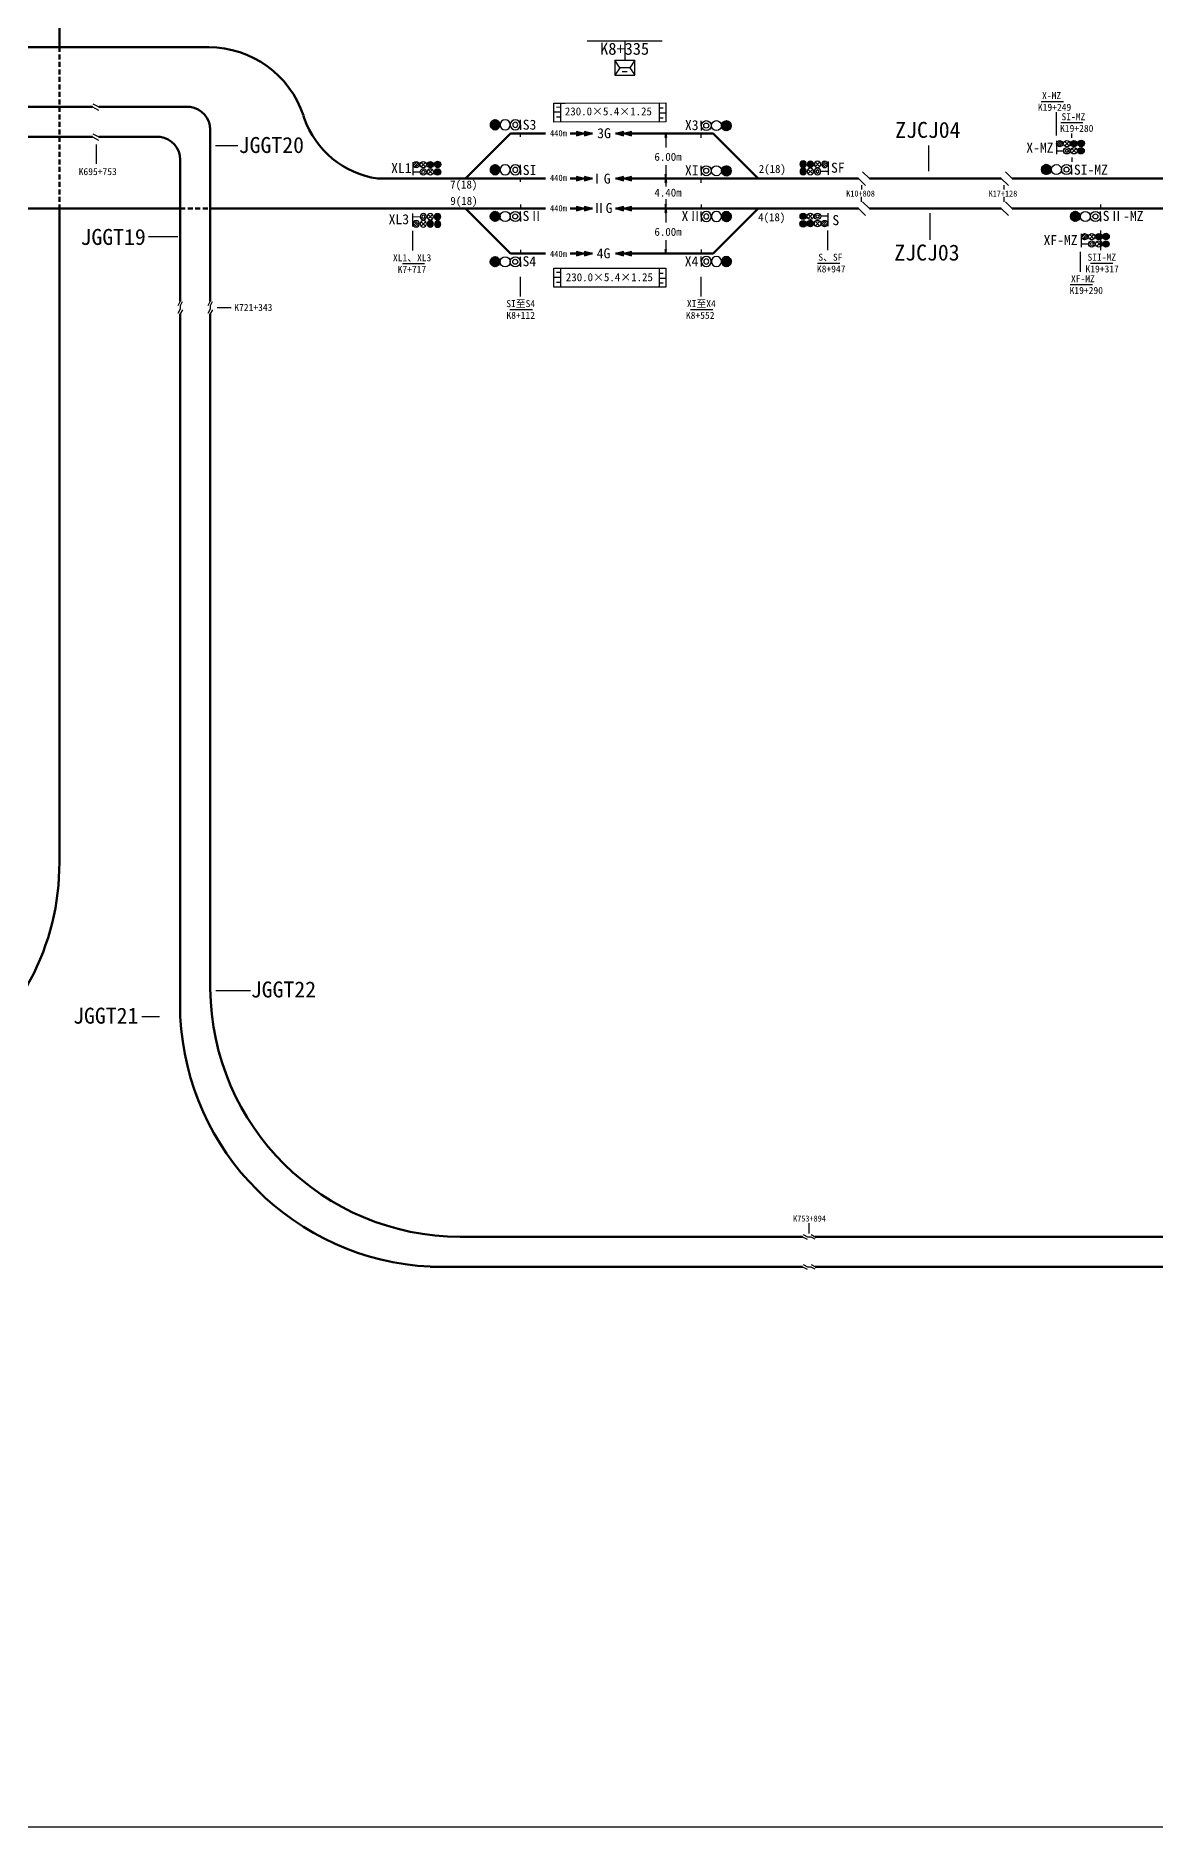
# Model space of a CAD drawing. Header units: millimetres. Extents: x -17381 to -15684, y 1883 to 2345.
# Drawn here: x -16673.7 to -16561.8, y 1883.2 to 2062.3 of the extents above; entities that cross this region are included whole.
import ezdxf
from ezdxf.enums import TextEntityAlignment as Align

# ---------------------------------------------------------------- set-up
doc = ezdxf.new("R2010")
doc.units = ezdxf.units.MM
doc.linetypes.add('DASHED', pattern=[0.75, 0.5, -0.25])
for name, color, linetype in [('1', 1, 'Continuous'), ('D0', 7, 'Continuous'), ('供电臂', 7, 'Continuous'), ('信号机', 7, 'Continuous'), ('信号机名称', 7, 'Continuous'), ('公里标', 7, 'Continuous'), ('应答器', 7, 'Continuous'), ('标注', 7, 'Continuous'), ('站台', 7, 'Continuous'), ('车流方向', 7, 'Continuous'), ('道岔号', 7, 'Continuous')]:
    doc.layers.add(name, color=color, linetype=linetype)
doc.styles.get("Standard").update_dxf_attribs({"font": ''})
doc.styles.add('宋体', font='')
doc.styles.get('Standard').set_extended_font_data('SimSun')
doc.styles.get('宋体').set_extended_font_data('SimSun')

# ---------------------------------------------------------------- blocks, each defined once
blk = doc.blocks.new('BD')
at = {"layer": '1', "color": 7}
for radius in [1.5, 0.75]:
    blk.add_circle((0, 0), radius, dxfattribs=at)
blk = doc.blocks.new('*X90')
at = {"color": 0}
for p, q in [((-1.5, 0.06), (0.7, 1.33)), ((-1.5, -0.06), (0.8, 1.27)), ((-1.49, 0.18), (0.59, 1.38)), ((-1.49, -0.17), (0.89, 1.21)), ((-1.47, 0.31), (0.47, 1.43)), ((-1.47, -0.27), (0.97, 1.14)), ((-1.45, -0.38), (1.05, 1.07)), ((-1.43, 0.44), (0.33, 1.46)), ((-1.42, -0.48), (1.12, 0.99)), ((-1.39, -0.57), (1.19, 0.92)), ((-1.38, 0.59), (0.18, 1.49)), ((-1.35, -0.66), (1.25, 0.83)), ((-1.3, 0.75), (0, 1.5)), ((-1.3, -0.75), (1.3, 0.75)), ((-1.25, -0.83), (1.35, 0.66)), ((-1.19, -0.92), (1.39, 0.57)), ((-1.17, 0.94), (-0.23, 1.48)), ((-1.12, -0.99), (1.42, 0.48)), ((-1.05, -1.07), (1.45, 0.38)), ((-0.97, -1.14), (1.47, 0.27)), ((-0.89, -1.21), (1.49, 0.17)), ((-0.8, -1.27), (1.5, 0.06)), ((-0.7, -1.33), (1.5, -0.06)), ((-0.59, -1.38), (1.49, -0.18)), ((-0.47, -1.43), (1.47, -0.31)), ((-0.33, -1.46), (1.43, -0.44)), ((-0.18, -1.49), (1.38, -0.59)), ((0, -1.5), (1.3, -0.75)), ((0.23, -1.48), (1.17, -0.94))]:
    blk.add_line(p, q, dxfattribs=at)
blk = doc.blocks.new('KZ_C')
at = {"layer": '1', "color": 7}
for p, q in [((0, -0.84), (0, 0.84)), ((0.02, 3.97), (0.02, 5.92)), ((0.02, 3.97), (0.02, 2.02)), ((0.02, 3.97), (0.02, 2.02))]:
    blk.add_line(p, q, dxfattribs=at)
at = {"layer": '1', "color": 3}
blk.add_circle((6.09, 3.97), 2, dxfattribs=at)
at = {"layer": '1', "color": 1}
blk.add_circle((10.09, 3.97), 1.95, dxfattribs=at)
at = {"layer": '1', "color": 7, "xscale": 1.33333333333303, "yscale": 1.33333333333303, "zscale": 1.33333333333303, "rotation": 180}
blk.add_blockref('BD', (2.06, 3.97), dxfattribs=at)
at = {"layer": '1', "xscale": 1.333300000000236, "yscale": 1.333300000000236, "zscale": 1.333300000000236}
blk.add_blockref('*X90', (10.12, 3.97), dxfattribs=at)

msp = doc.modelspace()

# ---------------------------------------------------------------- hatches: boundary and pattern name
for points in [[(-16619.63, 2052.26), (-16618.83, 2052.48), (-16619.63, 2052.7)], [(-16618.83, 2052.26), (-16618.02, 2052.48), (-16618.83, 2052.7)], [(-16614.91, 2052.7), (-16615.72, 2052.48), (-16614.91, 2052.26)], [(-16614.11, 2052.7), (-16614.91, 2052.48), (-16614.11, 2052.26)], [(-16619.63, 2047.76), (-16618.83, 2047.98), (-16619.63, 2048.2)], [(-16618.83, 2047.76), (-16618.02, 2047.98), (-16618.83, 2048.2)], [(-16614.91, 2048.2), (-16615.72, 2047.98), (-16614.91, 2047.76)], [(-16614.11, 2048.2), (-16614.91, 2047.98), (-16614.11, 2047.76)], [(-16619.63, 2044.76), (-16618.83, 2044.98), (-16619.63, 2045.2)], [(-16618.83, 2044.76), (-16618.02, 2044.98), (-16618.83, 2045.2)], [(-16614.91, 2045.2), (-16615.72, 2044.98), (-16614.91, 2044.76)], [(-16614.11, 2045.2), (-16614.91, 2044.98), (-16614.11, 2044.76)], [(-16619.63, 2040.26), (-16618.83, 2040.48), (-16619.63, 2040.7)], [(-16618.83, 2040.26), (-16618.02, 2040.48), (-16618.83, 2040.7)], [(-16614.91, 2040.7), (-16615.72, 2040.48), (-16614.91, 2040.26)], [(-16614.11, 2040.7), (-16614.91, 2040.48), (-16614.11, 2040.26)]]:
    msp.add_hatch(color=7).paths.add_polyline_path(points)
at = {"lineweight": -3}
for points in [[(-16610.69, 2052.48), (-16610.77, 2052.08), (-16610.62, 2052.08)], [(-16610.69, 2047.98), (-16610.77, 2048.38), (-16610.62, 2048.38)], [(-16610.69, 2047.98), (-16610.77, 2047.58), (-16610.62, 2047.58)], [(-16610.69, 2044.98), (-16610.77, 2045.38), (-16610.62, 2045.38)], [(-16610.69, 2044.98), (-16610.77, 2044.58), (-16610.62, 2044.58)], [(-16610.69, 2040.48), (-16610.77, 2040.88), (-16610.62, 2040.88)]]:
    msp.add_hatch(color=0, dxfattribs=at).paths.add_polyline_path(points)
h = msp.add_hatch(color=1)
edge = h.paths.add_edge_path()
edge.add_ellipse((-16569.16, 2050.76), major_axis=(0, 0.318), ratio=0.993045, start_angle=0, end_angle=360)
h = msp.add_hatch(color=3)
edge = h.paths.add_edge_path()
edge.add_ellipse((-16569.15, 2051.5), major_axis=(0, 0.318), ratio=0.993045, start_angle=0, end_angle=360)
h = msp.add_hatch(color=1)
edge = h.paths.add_edge_path()
edge.add_ellipse((-16633.52, 2048.65), major_axis=(0, 0.318), ratio=0.993045, start_angle=0, end_angle=360)
h = msp.add_hatch(color=3)
edge = h.paths.add_edge_path()
edge.add_ellipse((-16633.51, 2049.4), major_axis=(0, 0.318), ratio=0.993045, start_angle=0, end_angle=360)
h = msp.add_hatch(color=3)
edge = h.paths.add_edge_path()
edge.add_ellipse((-16596.96, 2049.43), major_axis=(0, 0.318), ratio=0.993045, start_angle=0, end_angle=360, ccw=False)
h = msp.add_hatch(color=1)
edge = h.paths.add_edge_path()
edge.add_ellipse((-16596.95, 2048.69), major_axis=(0, 0.318), ratio=0.993045, start_angle=0, end_angle=360, ccw=False)
h = msp.add_hatch(color=1)
edge = h.paths.add_edge_path()
edge.add_ellipse((-16633.52, 2044.17), major_axis=(0, -0.318), ratio=0.993045, start_angle=0, end_angle=360, ccw=False)
h = msp.add_hatch(color=3)
edge = h.paths.add_edge_path()
edge.add_ellipse((-16633.51, 2043.43), major_axis=(0, -0.318), ratio=0.993045, start_angle=0, end_angle=360, ccw=False)
h = msp.add_hatch(color=3)
edge = h.paths.add_edge_path()
edge.add_ellipse((-16596.96, 2043.46), major_axis=(0, -0.318), ratio=0.993045, start_angle=0, end_angle=360)
h = msp.add_hatch(color=1)
edge = h.paths.add_edge_path()
edge.add_ellipse((-16596.95, 2044.21), major_axis=(0, -0.318), ratio=0.993045, start_angle=0, end_angle=360)
h = msp.add_hatch(color=1)
edge = h.paths.add_edge_path()
edge.add_ellipse((-16566.67, 2041.45), major_axis=(0, 0.318), ratio=0.993045, start_angle=0, end_angle=360)
h = msp.add_hatch(color=3)
edge = h.paths.add_edge_path()
edge.add_ellipse((-16566.66, 2042.2), major_axis=(0, 0.318), ratio=0.993045, start_angle=0, end_angle=360)
at = {"layer": '信号机'}
h = msp.add_hatch(color=2, dxfattribs=at)
edge = h.paths.add_edge_path()
edge.add_ellipse((-16569.88, 2051.47), major_axis=(0, -0.318), ratio=0.993045, start_angle=0, end_angle=360)
h = msp.add_hatch(color=10, dxfattribs=at)
edge = h.paths.add_edge_path()
edge.add_ellipse((-16569.16, 2050.76), major_axis=(0, 0.318), ratio=0.993045, start_angle=0, end_angle=360)
h = msp.add_hatch(color=2, dxfattribs=at)
edge = h.paths.add_edge_path()
edge.add_ellipse((-16634.24, 2049.37), major_axis=(0, -0.318), ratio=0.993045, start_angle=0, end_angle=360)
h = msp.add_hatch(color=10, dxfattribs=at)
edge = h.paths.add_edge_path()
edge.add_ellipse((-16633.52, 2048.65), major_axis=(0, 0.318), ratio=0.993045, start_angle=0, end_angle=360)
h = msp.add_hatch(color=10, dxfattribs=at)
edge = h.paths.add_edge_path()
edge.add_ellipse((-16596.95, 2048.69), major_axis=(0, 0.318), ratio=0.993045, start_angle=0, end_angle=360, ccw=False)
h = msp.add_hatch(color=2, dxfattribs=at)
edge = h.paths.add_edge_path()
edge.add_ellipse((-16596.23, 2049.4), major_axis=(0, -0.318), ratio=0.993045, start_angle=0, end_angle=360, ccw=False)
h = msp.add_hatch(color=2, dxfattribs=at)
edge = h.paths.add_edge_path()
edge.add_ellipse((-16634.24, 2043.46), major_axis=(0, 0.318), ratio=0.993045, start_angle=0, end_angle=360, ccw=False)
h = msp.add_hatch(color=10, dxfattribs=at)
edge = h.paths.add_edge_path()
edge.add_ellipse((-16633.52, 2044.17), major_axis=(0, -0.318), ratio=0.993045, start_angle=0, end_angle=360, ccw=False)
h = msp.add_hatch(color=10, dxfattribs=at)
edge = h.paths.add_edge_path()
edge.add_ellipse((-16596.95, 2044.21), major_axis=(0, -0.318), ratio=0.993045, start_angle=0, end_angle=360)
h = msp.add_hatch(color=2, dxfattribs=at)
edge = h.paths.add_edge_path()
edge.add_ellipse((-16596.23, 2043.49), major_axis=(0, 0.318), ratio=0.993045, start_angle=0, end_angle=360)
h = msp.add_hatch(color=2, dxfattribs=at)
edge = h.paths.add_edge_path()
edge.add_ellipse((-16567.39, 2042.17), major_axis=(0, -0.318), ratio=0.993045, start_angle=0, end_angle=360)
h = msp.add_hatch(color=10, dxfattribs=at)
edge = h.paths.add_edge_path()
edge.add_ellipse((-16566.67, 2041.45), major_axis=(0, 0.318), ratio=0.993045, start_angle=0, end_angle=360)
at = {"layer": '应答器'}
for points in [[(-16619.63, 2047.76), (-16618.83, 2047.98), (-16619.63, 2048.2)], [(-16618.83, 2047.76), (-16618.02, 2047.98), (-16618.83, 2048.2)], [(-16614.91, 2048.2), (-16615.72, 2047.98), (-16614.91, 2047.76)], [(-16614.11, 2048.2), (-16614.91, 2047.98), (-16614.11, 2047.76)], [(-16619.63, 2044.76), (-16618.83, 2044.98), (-16619.63, 2045.2)], [(-16618.83, 2044.76), (-16618.02, 2044.98), (-16618.83, 2045.2)], [(-16614.91, 2045.2), (-16615.72, 2044.98), (-16614.91, 2044.76)], [(-16614.11, 2045.2), (-16614.91, 2044.98), (-16614.11, 2044.76)], [(-16619.63, 2040.26), (-16618.83, 2040.48), (-16619.63, 2040.7)], [(-16618.83, 2040.26), (-16618.02, 2040.48), (-16618.83, 2040.7)], [(-16614.91, 2040.7), (-16615.72, 2040.48), (-16614.91, 2040.26)], [(-16614.11, 2040.7), (-16614.91, 2040.48), (-16614.11, 2040.26)]]:
    msp.add_hatch(color=7, dxfattribs=at).paths.add_polyline_path(points)
at = {"layer": '车流方向'}
for points in [[(-16619.63, 2052.26), (-16618.83, 2052.48), (-16619.63, 2052.7)], [(-16618.83, 2052.26), (-16618.02, 2052.48), (-16618.83, 2052.7)], [(-16614.91, 2052.7), (-16615.72, 2052.48), (-16614.91, 2052.26)], [(-16614.11, 2052.7), (-16614.91, 2052.48), (-16614.11, 2052.26)]]:
    msp.add_hatch(color=7, dxfattribs=at).paths.add_polyline_path(points)

# ---------------------------------------------------------------- linework, layer by layer
at = {"color": 6, "lineweight": 70}
for p, q in [((-16671.34, 2061.15), (-16671.34, 2129.57)), ((-16671.34, 2044.98), (-16671.34, 1979.38))]:
    msp.add_line(p, q, dxfattribs=at)
at = {"color": 0, "lineweight": -3}
for p, q in [((-16618.55, 2061.74), (-16611.05, 2061.74)), ((-16614.8, 2061.74), (-16614.8, 2059.82)), ((-16615.8, 2059.82), (-16615.8, 2058.32)), ((-16615.3, 2059.07), (-16615.8, 2059.82)), ((-16615.8, 2059.82), (-16613.8, 2059.82)), ((-16613.8, 2059.82), (-16614.3, 2059.07)), ((-16613.8, 2058.32), (-16613.8, 2059.82)), ((-16615.3, 2059.07), (-16615.8, 2058.32)), ((-16615.8, 2058.32), (-16613.8, 2058.32)), ((-16614.3, 2059.07), (-16615.3, 2059.07)), ((-16615.05, 2058.69), (-16614.55, 2058.69)), ((-16614.3, 2059.07), (-16613.8, 2058.32)), ((-16573.14, 2055.69), (-16570.91, 2055.69)), ((-16571.63, 2052.28), (-16571.63, 2054.61)), ((-16610.77, 2052.08), (-16610.69, 2052.48)), ((-16610.69, 2052.48), (-16610.77, 2052.08)), ((-16610.69, 2052.48), (-16610.62, 2052.08)), ((-16571.2, 2053.58), (-16568.97, 2053.58)), ((-16570.09, 2052.07), (-16570.09, 2052.5)), ((-16667.66, 2051.4), (-16667.66, 2049.46)), ((-16610.77, 2052.08), (-16610.62, 2052.08)), ((-16610.77, 2048.38), (-16610.69, 2047.98)), ((-16610.69, 2047.98), (-16610.77, 2048.38)), ((-16610.77, 2048.38), (-16610.62, 2048.38)), ((-16610.77, 2047.58), (-16610.69, 2047.98)), ((-16610.69, 2047.98), (-16610.77, 2047.58)), ((-16610.77, 2047.58), (-16610.62, 2047.58)), ((-16610.69, 2047.98), (-16610.62, 2048.38)), ((-16610.69, 2047.98), (-16610.62, 2047.58)), ((-16591.13, 2047.33), (-16591.13, 2046.88)), ((-16576.89, 2047.33), (-16576.89, 2046.88)), ((-16610.77, 2045.38), (-16610.69, 2044.98)), ((-16610.69, 2044.98), (-16610.77, 2045.38)), ((-16610.77, 2045.38), (-16610.62, 2045.38)), ((-16610.69, 2044.98), (-16610.62, 2045.38)), ((-16591.14, 2046.16), (-16591.14, 2045.65)), ((-16576.9, 2046.16), (-16576.9, 2045.65)), ((-16610.77, 2044.58), (-16610.69, 2044.98)), ((-16610.69, 2044.98), (-16610.77, 2044.58)), ((-16610.77, 2044.58), (-16610.62, 2044.58)), ((-16610.69, 2044.98), (-16610.62, 2044.58)), ((-16610.77, 2040.88), (-16610.69, 2040.48)), ((-16610.69, 2040.48), (-16610.77, 2040.88)), ((-16610.77, 2040.88), (-16610.62, 2040.88)), ((-16610.69, 2040.48), (-16610.62, 2040.88)), ((-16637.04, 2039.49), (-16634.81, 2039.49)), ((-16595.52, 2039.53), (-16593.29, 2039.53)), ((-16568.23, 2039.53), (-16565.99, 2039.53)), ((-16570.25, 2037.38), (-16568.02, 2037.38)), ((-16655.55, 2035.08), (-16654.16, 2035.08)), ((-16626.28, 2034.89), (-16624.04, 2034.89)), ((-16608.21, 2034.89), (-16605.98, 2034.89)), ((-16596.38, 1943.55), (-16596.38, 1942.53))]:
    msp.add_line(p, q, dxfattribs=at)
at = {"color": 1, "lineweight": 100}
for p, q in [((-16697.86, 2061.15), (-16656.42, 2061.12)), ((-16667.38, 2055.15), (-16658.27, 2055.15)), ((-16656.25, 2035.72), (-16656.25, 2052.86)), ((-16738.78, 2052.15), (-16668.03, 2052.15)), ((-16639.53, 2047.98), (-16622.74, 2047.98)), ((-16620.26, 2047.98), (-16618.02, 2047.98)), ((-16615.72, 2047.98), (-16591.41, 2047.98)), ((-16576.06, 2047.98), (-16560.28, 2047.98)), ((-16590.33, 2044.98), (-16577.14, 2044.98)), ((-16659.25, 2034.47), (-16659.25, 1966.97)), ((-16659.25, 1966.97), (-16659.25, 1964.2)), ((-16377.68, 1942.2), (-16595.74, 1942.2)), ((-16597.01, 1939.2), (-16634.25, 1939.2))]:
    msp.add_line(p, q, dxfattribs=at)
at = {"color": 6, "linetype": 'DASHED', "lineweight": 70}
msp.add_line((-16671.34, 2061.15), (-16671.34, 2044.98), dxfattribs=at)
at = {"color": 5, "lineweight": 100}
for p, q in [((-16738.78, 2055.15), (-16668.03, 2055.15)), ((-16667.38, 2052.15), (-16661.27, 2052.15)), ((-16659.25, 2049.86), (-16659.25, 2035.72)), ((-16590.33, 2047.98), (-16577.14, 2047.98)), ((-16659.25, 2044.98), (-16730.29, 2044.98)), ((-16652.64, 2044.98), (-16656.25, 2044.98)), ((-16652.64, 2044.98), (-16622.74, 2044.98)), ((-16620.26, 2044.98), (-16618.02, 2044.98)), ((-16615.72, 2044.98), (-16591.41, 2044.98)), ((-16576.06, 2044.98), (-16560.28, 2044.98)), ((-16656.25, 1966.98), (-16656.25, 2034.47)), ((-16631.25, 1942.2), (-16597.01, 1942.2)), ((-16377.68, 1939.2), (-16595.74, 1939.2))]:
    msp.add_line(p, q, dxfattribs=at)
at = {"color": 7, "linetype": 'Continuous'}
for p, q in [((-16668.04, 2055.15), (-16667.42, 2054.83)), ((-16667.99, 2055.47), (-16667.38, 2055.15)), ((-16667.99, 2052.47), (-16667.38, 2052.15)), ((-16668.04, 2052.15), (-16667.42, 2051.83)), ((-16591.41, 2047.98), (-16590.71, 2047.28)), ((-16591.01, 2048.66), (-16590.33, 2047.98)), ((-16577.14, 2047.98), (-16576.43, 2047.28)), ((-16576.73, 2048.66), (-16576.06, 2047.98)), ((-16591.01, 2045.66), (-16590.33, 2044.98)), ((-16576.73, 2045.66), (-16576.06, 2044.98)), ((-16591.41, 2044.98), (-16590.71, 2044.28)), ((-16577.14, 2044.98), (-16576.43, 2044.28)), ((-16659.25, 2035.72), (-16659.49, 2035.27)), ((-16659.27, 2034.92), (-16659.48, 2034.51)), ((-16659.05, 2035.65), (-16659.27, 2035.25)), ((-16659.27, 2035.25), (-16659.27, 2034.92)), ((-16659.04, 2034.86), (-16659.25, 2034.47)), ((-16656.25, 2035.72), (-16656.49, 2035.27)), ((-16656.27, 2034.92), (-16656.48, 2034.51)), ((-16656.05, 2035.65), (-16656.27, 2035.25)), ((-16656.27, 2035.25), (-16656.27, 2034.92)), ((-16656.04, 2034.86), (-16656.25, 2034.47)), ((-16597.01, 1942.2), (-16596.56, 1941.97)), ((-16596.94, 1942.41), (-16596.53, 1942.2)), ((-16596.53, 1942.2), (-16596.2, 1942.2)), ((-16596.2, 1942.2), (-16595.8, 1941.98)), ((-16596.14, 1942.42), (-16595.74, 1942.2)), ((-16597.01, 1939.2), (-16596.56, 1938.97)), ((-16596.94, 1939.41), (-16596.53, 1939.2)), ((-16596.53, 1939.2), (-16596.2, 1939.2)), ((-16596.2, 1939.2), (-16595.8, 1938.98)), ((-16596.14, 1939.42), (-16595.72, 1939.2))]:
    msp.add_line(p, q, dxfattribs=at)
at = {"color": 1, "lineweight": 50}
msp.add_line((-16646.85, 2054.01), (-16646.94, 2054.27), dxfattribs=at)
at = {"color": 1, "lineweight": -3}
for p, q in [((-16626.21, 2052.48), (-16622.74, 2052.48)), ((-16615.72, 2052.48), (-16605.96, 2052.48)), ((-16655.72, 2051.3), (-16653.49, 2051.3)), ((-16584.29, 2044.52), (-16584.29, 2041.85)), ((-16663.11, 1964.2), (-16661.33, 1964.2))]:
    msp.add_line(p, q, dxfattribs=at)
at = {"color": 1, "lineweight": 70}
for p, q in [((-16626.21, 2052.48), (-16622.74, 2052.48)), ((-16620.26, 2052.48), (-16618.02, 2052.48)), ((-16615.72, 2052.48), (-16605.96, 2052.48))]:
    msp.add_line(p, q, dxfattribs=at)
at = {"color": 5, "lineweight": -3}
for p, q in [((-16584.42, 2051.29), (-16584.42, 2048.71)), ((-16662.43, 2042.18), (-16659.49, 2042.18)), ((-16626.21, 2040.48), (-16622.74, 2040.48)), ((-16615.72, 2040.48), (-16605.96, 2040.48)), ((-16655.7, 1966.81), (-16652.23, 1966.81))]:
    msp.add_line(p, q, dxfattribs=at)
at = {"color": 5, "linetype": 'DASHED', "lineweight": 100}
msp.add_line((-16659.25, 2044.98), (-16656.25, 2044.98), dxfattribs=at)
at = {"color": 5, "lineweight": 70}
for p, q in [((-16626.21, 2040.48), (-16622.74, 2040.48)), ((-16620.26, 2040.48), (-16618.02, 2040.48)), ((-16615.72, 2040.48), (-16605.96, 2040.48))]:
    msp.add_line(p, q, dxfattribs=at)
at = {"color": 0}
msp.add_lwpolyline([(-17380.59, 2345.03), (-15683.64, 2345.03), (-15683.64, 1883.17), (-17380.59, 1883.17)], close=True, dxfattribs=at)
at = {"color": 1, "lineweight": 100}
for centre, radius, start, end in [((-16656.42, 2051.12), 10, 18.3994, 89.9489), ((-16658.58, 2052.84), 2.33, 0.3144, 82.4599), ((-16638.22, 2057.03), 9.14, 199.3054, 261.7999), ((-16632.98, 1965.48), 26.3, 182.772, 267.228)]:
    msp.add_arc(centre, radius, start, end, dxfattribs=at)
at = {"color": 5, "lineweight": 100}
for centre, radius, start, end in [((-16661.58, 2049.84), 2.33, 0.3144, 82.4599), ((-16631.25, 1967.2), 25, 180.5231, 270)]:
    msp.add_arc(centre, radius, start, end, dxfattribs=at)
at = {"color": 6, "lineweight": 70}
msp.add_arc((-16696.12, 1979.51), 24.78, 303.9172, 0.2852, dxfattribs=at)
at = {"layer": 'D0', "color": 0}
for p, q in [((-16610.69, 2052.48), (-16610.69, 2051.1)), ((-16610.69, 2049.32), (-16610.69, 2048)), ((-16610.69, 2047.98), (-16610.69, 2047.19)), ((-16610.69, 2045.92), (-16610.69, 2045)), ((-16610.69, 2044.98), (-16610.69, 2043.6)), ((-16610.69, 2041.82), (-16610.69, 2040.5))]:
    msp.add_line(p, q, dxfattribs=at)
at = {"layer": '信号机', "color": 7, "linetype": 'Continuous'}
for p, q in [((-16571.63, 2051.75), (-16571.63, 2050.43)), ((-16571.63, 2050.75), (-16570.9, 2050.76)), ((-16571.26, 2051.73), (-16571.6, 2051.39)), ((-16571.11, 2051.66), (-16571.52, 2051.25)), ((-16571.01, 2051.55), (-16571.35, 2051.21)), ((-16570.82, 2051.73), (-16570.33, 2051.23)), ((-16570.82, 2051.23), (-16570.33, 2051.73)), ((-16569.84, 2051.73), (-16570.18, 2051.39)), ((-16570.11, 2051.01), (-16569.62, 2050.52)), ((-16570.11, 2050.52), (-16569.62, 2051.01)), ((-16569.68, 2051.66), (-16570.1, 2051.25)), ((-16569.59, 2051.55), (-16569.92, 2051.21)), ((-16636, 2049.64), (-16636, 2048.32)), ((-16635.63, 2049.62), (-16635.97, 2049.29)), ((-16635.47, 2049.56), (-16635.89, 2049.14)), ((-16635.38, 2049.44), (-16635.71, 2049.11)), ((-16635.19, 2049.62), (-16634.7, 2049.13)), ((-16635.19, 2049.13), (-16634.7, 2049.62)), ((-16634.21, 2049.62), (-16634.55, 2049.29)), ((-16634.48, 2048.91), (-16633.99, 2048.41)), ((-16634.48, 2048.41), (-16633.99, 2048.91)), ((-16634.05, 2049.56), (-16634.47, 2049.14)), ((-16633.96, 2049.45), (-16634.29, 2049.11)), ((-16596.51, 2049.48), (-16596.18, 2049.14)), ((-16595.99, 2048.94), (-16596.48, 2048.45)), ((-16595.99, 2048.45), (-16596.48, 2048.94)), ((-16596.42, 2049.6), (-16596, 2049.18)), ((-16596.26, 2049.66), (-16595.92, 2049.32)), ((-16595.28, 2049.66), (-16595.77, 2049.16)), ((-16595.28, 2049.16), (-16595.77, 2049.66)), ((-16595.09, 2049.48), (-16594.76, 2049.14)), ((-16595, 2049.59), (-16594.58, 2049.18)), ((-16594.84, 2049.66), (-16594.5, 2049.32)), ((-16594.47, 2049.68), (-16594.47, 2048.36)), ((-16636, 2048.65), (-16635.27, 2048.65)), ((-16594.47, 2048.68), (-16595.2, 2048.69)), ((-16636, 2043.18), (-16636, 2044.5)), ((-16636, 2044.18), (-16635.27, 2044.17)), ((-16635.63, 2043.2), (-16635.97, 2043.54)), ((-16635.47, 2043.26), (-16635.89, 2043.68)), ((-16635.38, 2043.38), (-16635.71, 2043.72)), ((-16635.19, 2043.2), (-16634.7, 2043.7)), ((-16635.19, 2043.7), (-16634.7, 2043.2)), ((-16634.21, 2043.2), (-16634.55, 2043.54)), ((-16634.48, 2043.92), (-16633.99, 2044.41)), ((-16634.48, 2044.41), (-16633.99, 2043.92)), ((-16634.05, 2043.26), (-16634.47, 2043.68)), ((-16633.96, 2043.38), (-16634.29, 2043.72)), ((-16596.51, 2043.41), (-16596.18, 2043.75)), ((-16595.99, 2043.95), (-16596.48, 2044.45)), ((-16595.99, 2044.45), (-16596.48, 2043.95)), ((-16596.42, 2043.3), (-16596, 2043.72)), ((-16596.26, 2043.24), (-16595.92, 2043.57)), ((-16595.28, 2043.24), (-16595.77, 2043.73)), ((-16595.28, 2043.73), (-16595.77, 2043.24)), ((-16594.47, 2044.21), (-16595.2, 2044.21)), ((-16595.09, 2043.41), (-16594.76, 2043.75)), ((-16595, 2043.3), (-16594.58, 2043.72)), ((-16594.84, 2043.24), (-16594.5, 2043.57)), ((-16594.47, 2043.22), (-16594.47, 2044.54)), ((-16569.14, 2042.45), (-16569.14, 2041.12)), ((-16568.78, 2042.43), (-16569.11, 2042.09)), ((-16568.62, 2042.36), (-16569.03, 2041.94)), ((-16568.52, 2042.25), (-16568.86, 2041.91)), ((-16568.33, 2042.42), (-16567.84, 2041.93)), ((-16568.33, 2041.93), (-16567.84, 2042.42)), ((-16567.36, 2042.43), (-16567.69, 2042.09)), ((-16567.62, 2041.71), (-16567.13, 2041.21)), ((-16567.62, 2041.21), (-16567.13, 2041.71)), ((-16567.2, 2042.36), (-16567.61, 2041.94)), ((-16567.1, 2042.25), (-16567.44, 2041.91)), ((-16569.14, 2041.45), (-16568.41, 2041.45))]:
    msp.add_line(p, q, dxfattribs=at)
for centre, major_axis in [((-16571.3, 2051.47), (0, -0.318)), ((-16570.59, 2051.47), (0, 0.318)), ((-16570.59, 2050.76), (0, 0.318)), ((-16570.59, 2050.76), (0, 0.159)), ((-16569.88, 2051.47), (0, -0.318)), ((-16569.87, 2050.76), (0, 0.318)), ((-16569.16, 2050.76), (0, 0.318)), ((-16569.15, 2051.5), (0, 0.318)), ((-16635.66, 2049.37), (0, -0.318)), ((-16634.95, 2049.37), (0, 0.318)), ((-16634.95, 2048.65), (0, 0.318)), ((-16634.95, 2048.65), (0, 0.159)), ((-16634.24, 2049.37), (0, -0.318)), ((-16634.24, 2048.65), (0, 0.318)), ((-16633.52, 2048.65), (0, 0.318)), ((-16633.51, 2049.4), (0, 0.318)), ((-16596.96, 2043.46), (0, -0.318)), ((-16596.95, 2044.21), (0, -0.318)), ((-16596.23, 2044.21), (0, -0.318)), ((-16596.23, 2043.49), (0, 0.318)), ((-16595.52, 2044.21), (0, -0.318)), ((-16595.52, 2043.49), (0, -0.318)), ((-16595.52, 2044.21), (0, -0.159)), ((-16594.81, 2043.49), (0, 0.318)), ((-16568.81, 2042.17), (0, -0.318)), ((-16568.1, 2042.17), (0, 0.318)), ((-16568.1, 2041.45), (0, 0.318)), ((-16568.1, 2041.45), (0, 0.159)), ((-16567.39, 2042.17), (0, -0.318)), ((-16567.39, 2041.45), (0, 0.318)), ((-16566.67, 2041.45), (0, 0.318)), ((-16566.66, 2042.2), (0, 0.318))]:
    msp.add_ellipse(centre, major_axis=major_axis, ratio=0.993045, dxfattribs=at)
at = {"layer": '信号机', "color": 7, "linetype": 'Continuous', "extrusion": (0, 0, -1)}
for centre, major_axis in [((-16596.96, 2049.43), (0, 0.318)), ((-16596.95, 2048.69), (0, 0.318)), ((-16596.23, 2049.4), (0, -0.318)), ((-16596.23, 2048.69), (0, 0.318)), ((-16595.52, 2049.4), (0, 0.318)), ((-16595.52, 2048.69), (0, 0.318)), ((-16595.52, 2048.69), (0, 0.159)), ((-16594.81, 2049.4), (0, -0.318)), ((-16635.66, 2043.46), (0, 0.318)), ((-16634.95, 2044.17), (0, -0.318)), ((-16634.95, 2043.46), (0, -0.318)), ((-16634.95, 2044.17), (0, -0.159)), ((-16634.24, 2044.17), (0, -0.318)), ((-16634.24, 2043.46), (0, 0.318)), ((-16633.52, 2044.17), (0, -0.318)), ((-16633.51, 2043.43), (0, -0.318))]:
    msp.add_ellipse(centre, major_axis=major_axis, ratio=0.993045, dxfattribs=at)
at = {"layer": '公里标', "color": 7, "linetype": 'ByBlock'}
for p, q in [((-16635.99, 2040.78), (-16636, 2042.76)), ((-16594.48, 2040.82), (-16594.48, 2042.8)), ((-16567.18, 2040.82), (-16567.19, 2042.8)), ((-16569.21, 2038.67), (-16569.21, 2040.65)), ((-16625.23, 2036.18), (-16625.24, 2038.15)), ((-16607.17, 2036.18), (-16607.17, 2038.15))]:
    msp.add_line(p, q, dxfattribs=at)
at = {"layer": '应答器', "color": 7, "linetype": 'Continuous'}
for points in [[(-16619.63, 2047.76), (-16618.83, 2047.98), (-16619.63, 2048.2)], [(-16618.83, 2047.76), (-16618.02, 2047.98), (-16618.83, 2048.2)], [(-16614.91, 2048.2), (-16615.72, 2047.98), (-16614.91, 2047.76)], [(-16614.11, 2048.2), (-16614.91, 2047.98), (-16614.11, 2047.76)], [(-16619.63, 2044.76), (-16618.83, 2044.98), (-16619.63, 2045.2)], [(-16618.83, 2044.76), (-16618.02, 2044.98), (-16618.83, 2045.2)], [(-16614.91, 2045.2), (-16615.72, 2044.98), (-16614.91, 2044.76)], [(-16614.11, 2045.2), (-16614.91, 2044.98), (-16614.11, 2044.76)], [(-16619.63, 2040.26), (-16618.83, 2040.48), (-16619.63, 2040.7)], [(-16618.83, 2040.26), (-16618.02, 2040.48), (-16618.83, 2040.7)], [(-16614.91, 2040.7), (-16615.72, 2040.48), (-16614.91, 2040.26)], [(-16614.11, 2040.7), (-16614.91, 2040.48), (-16614.11, 2040.26)]]:
    msp.add_lwpolyline(points, close=True, dxfattribs=at)
at = {"layer": '站台', "color": 7, "linetype": 'Continuous'}
for p, q in [((-16621.88, 2055.53), (-16620.76, 2055.53)), ((-16621.21, 2054.62), (-16621.88, 2054.62)), ((-16621.21, 2055.11), (-16621.61, 2055.1)), ((-16621.2, 2054.13), (-16621.61, 2054.13)), ((-16621.21, 2055.53), (-16621.21, 2053.63)), ((-16611.36, 2055.54), (-16611.36, 2053.64)), ((-16611.36, 2055.04), (-16610.96, 2055.04)), ((-16611.36, 2054.55), (-16610.69, 2054.55)), ((-16610.69, 2055.54), (-16610.69, 2053.64)), ((-16611.36, 2054.06), (-16610.96, 2054.06)), ((-16621.88, 2039.02), (-16620.76, 2039.02)), ((-16621.21, 2038.1), (-16621.88, 2038.1)), ((-16621.21, 2038.59), (-16621.61, 2038.59)), ((-16621.21, 2039.02), (-16621.21, 2037.12)), ((-16611.36, 2039.02), (-16611.36, 2037.12)), ((-16611.36, 2038.53), (-16610.96, 2038.53)), ((-16611.36, 2038.04), (-16610.69, 2038.04)), ((-16610.69, 2039.02), (-16610.69, 2037.12)), ((-16621.2, 2037.61), (-16621.61, 2037.61)), ((-16611.36, 2037.55), (-16610.96, 2037.55))]:
    msp.add_line(p, q, dxfattribs=at)
at = {"layer": '站台', "color": 1, "lineweight": 70}
for p, q in [((-16626.21, 2052.48), (-16630.73, 2047.98)), ((-16601.45, 2047.98), (-16605.96, 2052.48))]:
    msp.add_line(p, q, dxfattribs=at)
at = {"layer": '站台', "color": 5, "lineweight": 70}
for p, q in [((-16626.21, 2040.48), (-16630.73, 2044.98)), ((-16601.45, 2044.98), (-16605.96, 2040.48))]:
    msp.add_line(p, q, dxfattribs=at)
at = {"layer": '站台', "color": 7, "linetype": 'Continuous'}
for points in [[(-16610.69, 2053.64), (-16621.88, 2053.63), (-16621.88, 2055.53), (-16610.69, 2055.54)], [(-16610.69, 2037.12), (-16621.88, 2037.12), (-16621.88, 2039.02), (-16610.69, 2039.02)]]:
    msp.add_lwpolyline(points, dxfattribs=at)
at = {"layer": '车流方向', "color": 7, "linetype": 'Continuous'}
for points in [[(-16619.63, 2052.26), (-16618.83, 2052.48), (-16619.63, 2052.7)], [(-16618.83, 2052.26), (-16618.02, 2052.48), (-16618.83, 2052.7)], [(-16614.91, 2052.7), (-16615.72, 2052.48), (-16614.91, 2052.26)], [(-16614.11, 2052.7), (-16614.91, 2052.48), (-16614.11, 2052.26)]]:
    msp.add_lwpolyline(points, close=True, dxfattribs=at)

# ---------------------------------------------------------------- block references
at = {"color": 0}
for p, xscale, yscale, zscale in [((-16625.23, 2052.36), -0.250823749999995, 0.250823749999995, 0.25082375), ((-16607.16, 2052.28), 0.2508237500005635, 0.2508237500005635, 0.2508237500005635), ((-16625.23, 2047.86), -0.250823749999995, 0.250823749999995, 0.25082375), ((-16607.16, 2047.77), 0.2508237500005635, 0.2508237500005635, 0.2508237500005635)]:
    msp.add_blockref('KZ_C', p, dxfattribs=dict(at, xscale=xscale, yscale=yscale, zscale=zscale))
at = {"color": 0, "yscale": 0.250823749999995, "rotation": 180}
for p, xscale, zscale in [((-16570.1, 2049.88), 0.250823749999995, 0.250823749999995), ((-16625.23, 2045.19), 0.250823749999995, 0.250823749999995), ((-16607.16, 2045.19), -0.2508237500005635, 0.25082375), ((-16567.21, 2045.19), 0.250823749999995, 0.250823749999995), ((-16625.23, 2040.66), 0.250823749999995, 0.250823749999995), ((-16607.16, 2040.69), -0.2508237500005635, 0.25082375)]:
    msp.add_blockref('KZ_C', p, dxfattribs=dict(at, xscale=xscale, zscale=zscale))

# ---------------------------------------------------------------- texts
at = {"color": 0, "style": '宋体'}
msp.add_text('K8+335', height=1.2, dxfattribs=at).set_placement((-16614.81, 2060.36), align=Align.CENTER)
at = {"color": 1, "lineweight": -3, "char_height": 1.6, "width": 7, "attachment_point": 1, "style": '宋体'}
for s, insert in [('{\\C5;ZJCJ04}', (-16587.75, 2053.65)), ('JGGT20', (-16653.41, 2052.14)), ('{\\C5;JGGT19}', (-16669.23, 2042.95)), ('ZJCJ03', (-16587.84, 2041.39)), ('{\\C5;JGGT22}', (-16652.2, 1967.72)), ('JGGT21', (-16669.97, 1965.1))]:
    msp.add_mtext(s, dxfattribs=dict(at, insert=insert))
at = {"layer": 'D0', "color": 0, "style": '宋体'}
for s, p in [('6.00m', (-16610.47, 2049.76)), ('4.40m', (-16610.47, 2046.18)), ('6.00m', (-16610.47, 2042.26))]:
    msp.add_text(s, height=0.8, dxfattribs=at).set_placement(p, align=Align.CENTER)
at = {"layer": '供电臂', "color": 7, "lineweight": -3}
for s, p in [('K10+808', (-16592.65, 2046.19)), ('K17+128', (-16578.41, 2046.19)), ('K753+894', (-16597.96, 1943.72))]:
    msp.add_text(s, height=0.602, rotation=359.935, dxfattribs=at).set_placement(p)
at = {"layer": '信号机名称', "color": 7, "lineweight": -3, "style": '宋体'}
for s, rotation, p in [('S3', 0.0381, (-16625, 2052.87)), ('X3', 359.9619, (-16608.78, 2052.83)), ('X-MZ', 0.0381, (-16574.64, 2050.58)), ('XL1', 0.0381, (-16638.16, 2048.54)), ('SI', 0.0381, (-16625, 2048.34)), ('XI', 359.9619, (-16608.78, 2048.32)), ('SF', 0.0381, (-16594.17, 2048.57)), ('SI-MZ', 0.0381, (-16569.88, 2048.37)), ('XL3', 0.0381, (-16638.41, 2043.42)), ('SⅡ', 0.0381, (-16625.02, 2043.75)), ('XⅡ', 359.9619, (-16609.12, 2043.75)), ('S', 0.0381, (-16594.03, 2043.33)), ('SⅡ-MZ', 0.0381, (-16567, 2043.75)), ('XF-MZ', 0.0381, (-16572.91, 2041.33)), ('S4', 0.0381, (-16625.02, 2039.22)), ('X4', 359.9619, (-16608.8, 2039.22))]:
    msp.add_text(s, height=1, rotation=rotation, dxfattribs=at).set_placement(p)
at = {"layer": '公里标', "color": 7, "lineweight": -3, "style": '宋体'}
for s, p in [('X-MZ', (-16573.06, 2055.93)), ('K19+249', (-16573.48, 2054.76)), ('SI-MZ', (-16571.12, 2053.82)), ('K19+280', (-16571.26, 2052.65)), ('K695+753', (-16669.41, 2048.33)), ('XL1、XL3', (-16637.98, 2039.72)), ('S、SF', (-16595.44, 2039.77)), ('SII-MZ', (-16568.52, 2039.77)), ('K7+717', (-16637.51, 2038.56)), ('K8+947', (-16595.58, 2038.6)), ('XF-MZ', (-16570.17, 2037.62)), ('K19+317', (-16568.72, 2038.6)), ('K19+290', (-16570.31, 2036.45)), ('K721+343', (-16653.85, 2034.75)), ('SI至S4', (-16626.65, 2035.13)), ('K8+112', (-16626.63, 2033.96)), ('K8+552', (-16608.68, 2033.96)), ('XI至X4', (-16608.58, 2035.13))]:
    msp.add_text(s, height=0.7, rotation=0.0381, dxfattribs=at).set_placement(p)
at = {"layer": '标注', "color": 7, "lineweight": -3, "style": '宋体'}
for s, height, p in [('440m', 0.625, (-16622.28, 2052.21)), ('3G', 1, (-16617.55, 2052.02)), ('440m', 0.625, (-16622.28, 2047.75)), ('ⅠG', 1, (-16618.26, 2047.48)), ('440m', 0.625, (-16622.28, 2044.7)), ('ⅡG', 1, (-16618.07, 2044.54)), ('440m', 0.625, (-16622.28, 2040.14)), ('4G', 1, (-16617.6, 2040.01))]:
    msp.add_text(s, height=height, rotation=0.0381, dxfattribs=at).set_placement(p)
at = {"layer": '站台', "color": 7, "lineweight": -3, "style": '宋体'}
for p in [(-16620.79, 2054.3), (-16620.69, 2037.72)]:
    msp.add_text('230.0×5.4×1.25', height=0.8, rotation=0.0381, dxfattribs=at).set_placement(p)
at = {"layer": '道岔号', "color": 7, "lineweight": -3, "style": '宋体'}
for s, p in [('2(18)', (-16601.4, 2048.55)), ('7(18)', (-16632.26, 2046.99)), ('9(18)', (-16632.24, 2045.35)), ('4(18)', (-16601.46, 2043.72))]:
    msp.add_text(s, height=0.8, rotation=0.0381, dxfattribs=at).set_placement(p)

doc.saveas('drawing.dxf')
